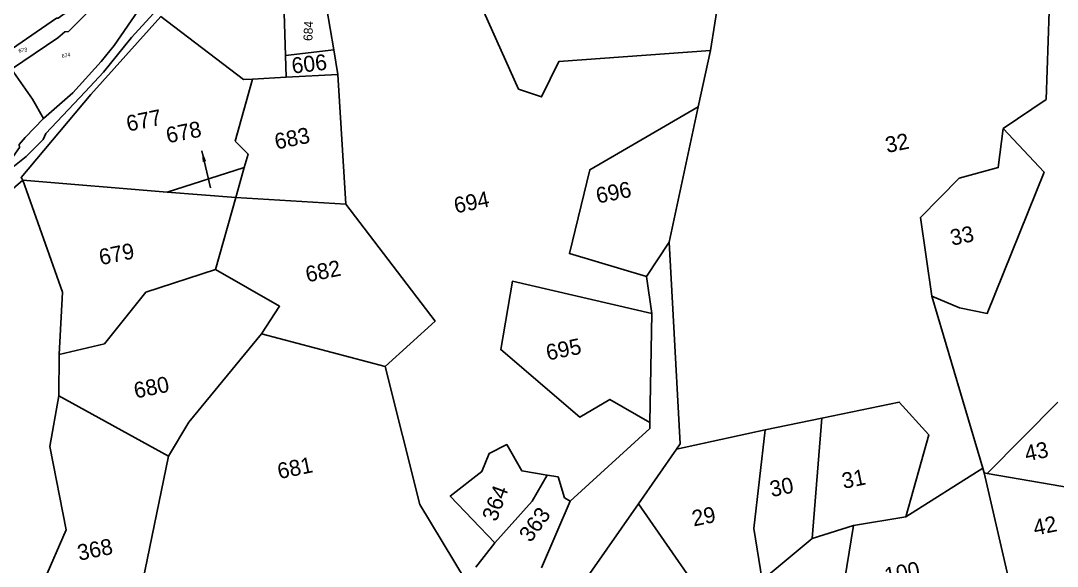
# Model space of a CAD drawing. Header units: metres. Extents: x 308827 to 313710, y 1921343 to 1925517.
# Drawn here: x 310222.5 to 310696.9, y 1922627 to 1922876.9 of the extents above; entities that cross this region are included whole.
import ezdxf

# ---------------------------------------------------------------- set-up
doc = ezdxf.new("R2010")
doc.units = ezdxf.units.M
doc.header["$MEASUREMENT"] = 0
for name, color, linetype in [('POLY_PARCEL', 6, 'Continuous'), ('POLY_WATER', 4, 'Continuous'), ('SYM_ARROW', 1, 'Continuous'), ('TEXT_PARCEL', 7, 'Continuous')]:
    doc.layers.add(name, color=color, linetype=linetype)
doc.styles.get("Standard").update_dxf_attribs({"font": 'simplex.shx'})
doc.styles.add('TEXT_MAP', font='KRDEV050.TTF')
doc.dimstyles.get("Standard").update_dxf_attribs({"dimtxt": 0.18, "dimasz": 0.18, "dimexe": 0.18, "dimexo": 0.0625, "dimgap": 0.09, "dimtad": 0, "dimtih": 1, "dimtoh": 1, "dimdec": 4, "dimzin": 0, "dimdsep": 46, "dimtxsty": 'Standard', "dimcen": 0.09, "dimadec": 0, "dimazin": 0, "dimtfac": 1, "dimtdec": 4, "dimtofl": 0, "dimtmove": 0, "dimatfit": 3, "dimfxl": 1, "dimtolj": 1, "dimtzin": 0, "dimarcsym": 0})

# ---------------------------------------------------------------- blocks, each defined once
blk = doc.blocks.new('15566')
at = {"layer": 'POLY_PARCEL'}
for points in [[(387.11, 210.87), (388.41, 206.44), (394.71, 185.13), (389.5, 179.85), (367.41, 163.07), (351.37, 149.31), (341.16, 141.72), (319.24, 125.7), (317.6, 123.22), (308.15, 116.72), (301.98, 113.33), (285.1, 102.17), (275.18, 95.54), (273.88, 95.67), (264.22, 89.29), (248.94, 79.48), (240.03, 73.6), (223.91, 64.63)], [(319.57, 132.93), (335.3, 142.37), (351.27, 154.4), (358.57, 160.75), (372.57, 174.66), (378.53, 181.63), (383.79, 191.43)], [(289.6, 160.91), (305.49, 165.65), (334.13, 178.5), (335.03, 178.3), (345.27, 183.04), (345.78, 187.24)], [(358.61, 187.59), (352.02, 180.46), (338.56, 171.17), (336.87, 171.29), (333.11, 169.17), (308.98, 158.63)], [(308.98, 158.63), (316.04, 142.88), (319.57, 132.93)], [(278.69, 108.09), (279.09, 107.54), (288.34, 112.16), (300.86, 116.51), (305.92, 121.49), (306.04, 122.86), (309.45, 125.72), (319.57, 132.93)]]:
    blk.add_lwpolyline(points, dxfattribs=at)
at = {"layer": 'TEXT_PARCEL', "style": 'TEXT_MAP'}
for s, p in [('673', (313.73, 165.54)), ('674', (333.34, 159.46))]:
    blk.add_text(s, height=1.8, dxfattribs=at).set_placement(p)
blk = doc.blocks.new('TEXTARROW')
blk.add_leader([(0.04, -0.01), (8.68, -0.01)], dimstyle='Standard', override={"dimtxt": 2.5, "dimasz": 2.5, "dimexe": 1.25, "dimexo": 0.625, "dimgap": 0.625, "dimtad": 1, "dimtih": 0, "dimtoh": 0, "dimzin": 8, "dimcen": 2.5, "dimtofl": 1})
blk = doc.blocks.new('15252')
at = {"layer": 'POLY_PARCEL'}
for points in [[(5148.59, 7386.76), (5152.51, 7369.13), (5154.89, 7367.73), (5157.62, 7371.28), (5174.7, 7369.05)], [(5095.35, 7370.29), (5095.25, 7370.65), (5104.88, 7378.27), (5114.41, 7385.34), (5122.16, 7376.45), (5123.18, 7376.3)], [(5128.22, 7382.91), (5127.4, 7378.17)], [(5132.87, 7377.71), (5133.04, 7382.59)], [(5127.4, 7378.17), (5126.98, 7375.73)], [(5127.4, 7378.17), (5132.87, 7377.71)], [(5132.77, 7374.87), (5132.87, 7377.71)], [(5174.7, 7369.05), (5176.91, 7374.94), (5181.81, 7372.01), (5187.45, 7371.41), (5192.51, 7369.73), (5201.31, 7372.45), (5207.15, 7376.68)], [(5123.18, 7376.3), (5119.84, 7369.79), (5120.97, 7368.05), (5120.25, 7366.65)], [(5123.18, 7376.3), (5126.98, 7375.73)], [(5126.98, 7375.73), (5132.77, 7374.87)], [(5130.71, 7360.27), (5132.77, 7374.87)], [(5064.82, 7353.24), (5095.35, 7370.29)], [(5111.14, 7365.69), (5095.35, 7370.29)], [(5095.35, 7370.29), (5097.22, 7356.96), (5095.44, 7350.11)], [(5172.04, 7363.04), (5174.7, 7369.05)], [(5205.42, 7353.7), (5210.87, 7355.94), (5214.01, 7368.9)], [(5111.14, 7365.69), (5120.25, 7366.65)], [(5120.25, 7366.65), (5118.62, 7363.51)], [(5118.62, 7363.51), (5111.14, 7365.69)], [(5118.62, 7363.51), (5114.72, 7355.99)], [(5130.71, 7360.27), (5118.62, 7363.51)], [(5172.04, 7363.04), (5158.57, 7358.53), (5154.4, 7349.69), (5162.43, 7345.37)], [(5165.73, 7348.67), (5172.04, 7363.04)], [(5131.35, 7341.32), (5137.94, 7345.23), (5130.71, 7360.27)], [(5095.44, 7350.11), (5100.7, 7350.27), (5106.49, 7355.05), (5114.72, 7355.99)], [(5114.72, 7355.99), (5121.01, 7350.44), (5118.36, 7347.8)], [(5193.7, 7336.68), (5196.5, 7334.76), (5199.44, 7333.5), (5208.99, 7347.9), (5205.42, 7353.7)], [(5193.7, 7336.68), (5194.23, 7345.69), (5199.43, 7349.16), (5203.99, 7349.46), (5205.42, 7353.7)], [(5095.44, 7350.11), (5094.44, 7345.5)], [(5105.25, 7336.31), (5108.29, 7339.61), (5118.36, 7347.8)], [(5118.36, 7347.8), (5131.35, 7341.32)], [(5162.19, 7341.16), (5147.44, 7347.9), (5144.59, 7340.57), (5151.82, 7331.28), (5155.57, 7332.56), (5159.48, 7329.08)], [(5083.5, 7320.63), (5088.53, 7325.26), (5092.21, 7330.46), (5092.29, 7340.08), (5094.44, 7345.5)], [(5094.44, 7345.5), (5105.25, 7336.31)], [(5131.35, 7341.32), (5132.08, 7325.21), (5135.4, 7315.75)], [(5195.42, 7316.4), (5193.7, 7336.68)], [(5099.47, 7322.86), (5105.25, 7336.31)], [(5139.51, 7319.26), (5135.64, 7325.44), (5139.71, 7327.45), (5140.93, 7329.31), (5143.09, 7329.88), (5144.15, 7326.63), (5146.88, 7325.57)], [(5139.51, 7319.26), (5144.62, 7323), (5146.88, 7325.57)], [(5146.88, 7325.57), (5148.05, 7325.12), (5148.27, 7322.67), (5148.84, 7322.15)], [(5161.84, 7325.51), (5172.13, 7325.65)], [(5168.37, 7308.99), (5168.6, 7314.93), (5172.13, 7325.65)], [(5172.13, 7325.65), (5178.7, 7325.65)], [(5178.7, 7325.65), (5174.85, 7312.49)], [(5178.7, 7325.65), (5187.65, 7325.65), (5190.2, 7321.35), (5185.76, 7312.74)], [(5195.78, 7315.72), (5205.28, 7322.02)], [(5156.35, 7320.29), (5162.8, 7305.23)], [(5136.84, 7316.98), (5139.51, 7319.26)], [(5185.76, 7312.74), (5195.42, 7316.4)], [(5195.46, 7315.85), (5195.42, 7316.4)], [(5195.46, 7315.85), (5196.05, 7292.5)], [(5195.78, 7315.72), (5195.46, 7315.85)], [(5210.71, 7311.05), (5209.51, 7310.37), (5195.78, 7315.72)], [(5174.85, 7312.49), (5168.37, 7308.99)], [(5179.76, 7312.97), (5173.71, 7297.13)], [(5179.76, 7312.97), (5174.85, 7312.49)], [(5185.76, 7312.74), (5179.76, 7312.97)]]:
    blk.add_lwpolyline(points, dxfattribs=at)
at = {"layer": 'POLY_WATER'}
for points in [[(5165.73, 7348.67), (5164.52, 7340.49), (5162.37, 7326.02), (5161.84, 7325.51)], [(5162.43, 7345.37), (5165.73, 7348.67)], [(5162.19, 7341.16), (5162.43, 7345.37)], [(5159.48, 7329.08), (5162.19, 7341.16)], [(5148.84, 7322.15), (5159.33, 7328.4), (5159.48, 7329.08)], [(5161.84, 7325.51), (5156.35, 7320.29)], [(5144.12, 7315.4), (5148.84, 7322.15)], [(5156.35, 7320.29), (5144.81, 7309.35)]]:
    blk.add_lwpolyline(points, dxfattribs=at)
at = {"layer": 'SYM_ARROW', "xscale": 0.4999999999999999, "yscale": 0.4999999999999999, "zscale": 0.4999999999999999, "rotation": 271.5039977106615}
blk.add_blockref('TEXTARROW', (5115.93, 7369.5), dxfattribs=at)
at = {"layer": 'TEXT_PARCEL', "style": 'TEXT_MAP'}
for s, height, rotation, p in [('684', 1.012, 75.9474, (5130.69, 7379.16)), ('364', 1.8, 57.9634, (5140.16, 7321.47)), ('363', 1.8, 42.2391, (5143.48, 7318.37))]:
    blk.add_text(s, height=height, rotation=rotation, dxfattribs=at).set_placement(p)
at = {"layer": 'TEXT_PARCEL', "ltscale": 10, "style": 'TEXT_MAP'}
blk.add_text('606', height=1.8, rotation=354.9235, dxfattribs=at).set_placement((5127.75, 7375.99))
at = {"layer": 'TEXT_PARCEL', "style": 'TEXT_MAP'}
for s, p in [('677', (5108.16, 7373.29)), ('678', (5112.31, 7371.08)), ('683', (5124.22, 7367.92)), ('679', (5102.08, 7359.07)), ('694', (5142.69, 7356.73)), ('696', (5158.69, 7354.58)), ('32', (5191.98, 7353.61)), ('682', (5124.63, 7352.45)), ('680', (5102.91, 7343.46)), ('33', (5197.07, 7341.83)), ('695', (5149.56, 7338.28)), ('681', (5117.02, 7331.23)), ('368', (5092.94, 7326.72)), ('30', (5171.3, 7318.01)), ('31', (5179.49, 7317.27)), ('29', (5161.98, 7316.52)), ('43', (5200.42, 7316.15)), ('42', (5199.68, 7307.71)), ('100', (5182.06, 7305.76))]:
    blk.add_text(s, height=1.8, dxfattribs=at).set_placement(p)

msp = doc.modelspace()

# ---------------------------------------------------------------- block references
for name, p, xscale, yscale, zscale, rotation in [('15252', (296059.14, 1889527.72), 4.036240643377903, 4.036240643377903, 4.036240643377903, 11.60008055613117), ('15566', (309951.94, 1922649.19), 0.968678227849294, 0.968678227849294, 0.968678227849294, 10.47942452717121)]:
    msp.add_blockref(name, p, dxfattribs=dict(xscale=xscale, yscale=yscale, zscale=zscale, rotation=rotation))

doc.saveas('drawing.dxf')
